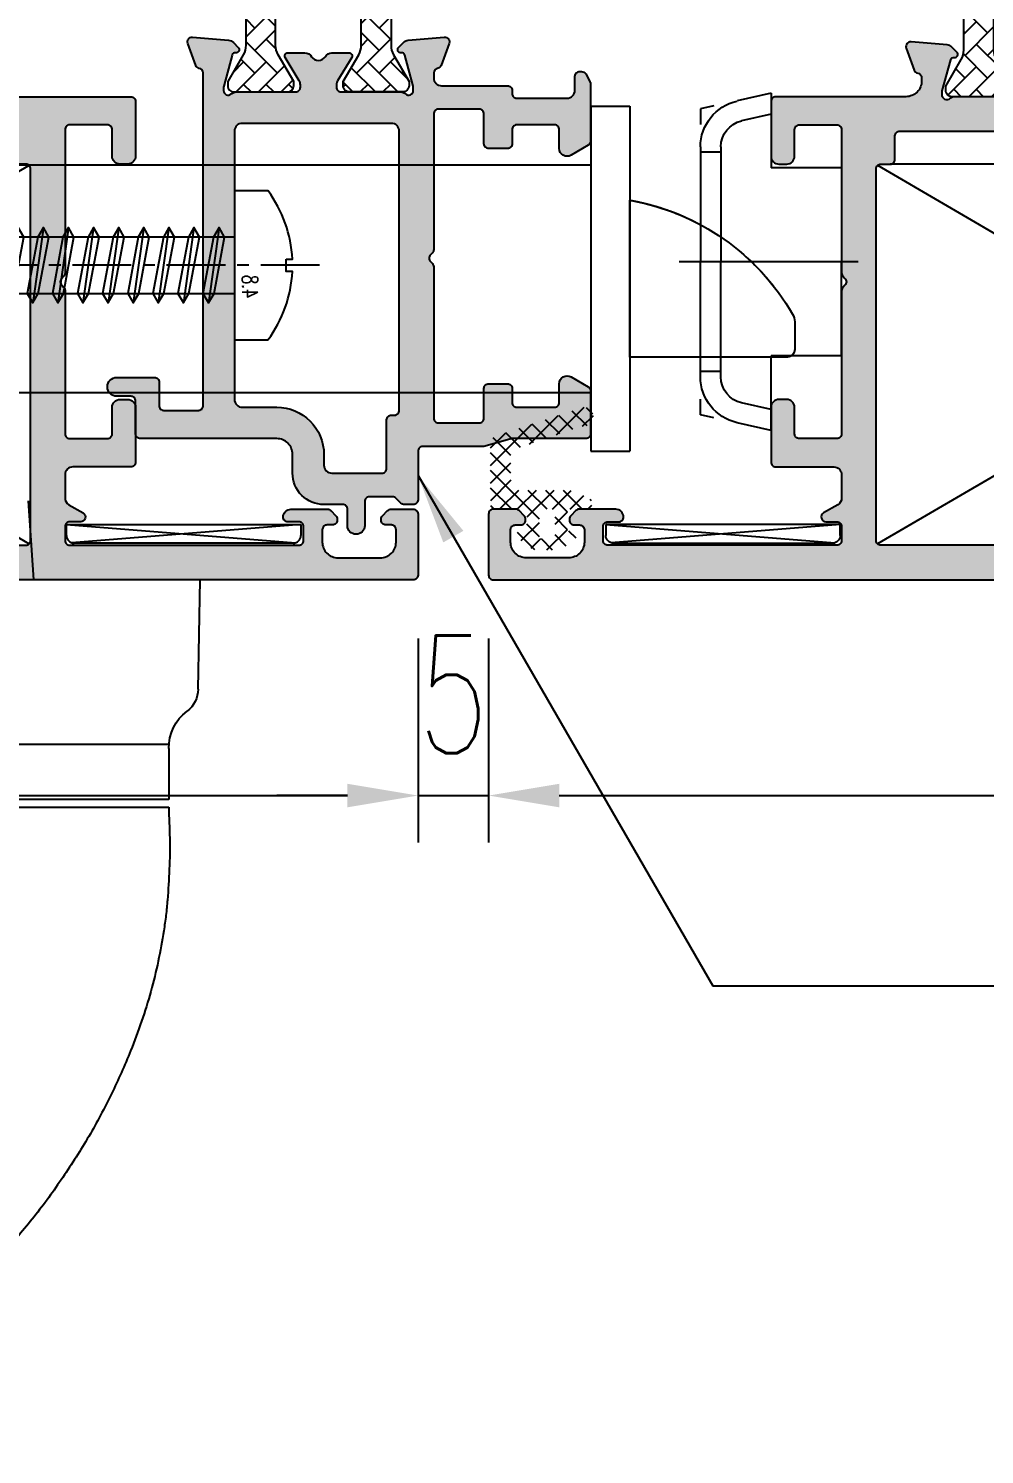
# Model space of a CAD drawing. Extents: x -160106 to 966792, y -663931 to 1550022.
# Drawn here: x -30589.3 to -30528.4, y -86652.2 to -86561.3 of the extents above; entities that cross this region are included whole.
import ezdxf
from ezdxf.enums import TextEntityAlignment as Align

# ---------------------------------------------------------------- set-up
doc = ezdxf.new("R2010")
doc.units = 0
doc.linetypes.add('CENTER', pattern=[2, 1.25, -0.25, 0.25, -0.25])
for name, color, linetype in [('!ZN1-填充-8', 8, 'Continuous'), ('!ZN1-文字-7', 7, 'Continuous'), ('!ZN1-标注-173', 173, 'Continuous'), ('!ZN4-辅助材料-1', 1, 'Continuous'), ('!ZN4-配件-11', 11, 'Continuous'), ('!ZN5-铝材断面-6', 6, 'Continuous'), ('00-识别图层', 40, 'Continuous'), ('11紧固件', 11, 'Continuous'), ('2', 7, 'Continuous'), ('型材截面颜色', 253, 'Continuous')]:
    doc.layers.add(name, color=color, linetype=linetype)
doc.styles.add('DHTEXT-1', font='ROMANS.shx', dxfattribs={"width": 0.7, "bigfont": 'CHINESE.shx'})
doc.styles.add('ZNDimTStyle', font='ROMANS.shx', dxfattribs={"width": 0.7, "bigfont": 'CHINESE.shx'})
doc.dimstyles.new('ZN机械-3', dxfattribs={"dimscale": 3, "dimtxt": 2.5, "dimasz": 1.5, "dimexe": 1, "dimexo": 2, "dimgap": 0.9, "dimtad": 1, "dimdec": 0, "dimzin": 0, "dimdsep": 46, "dimtxsty": 'ZNDimTStyle', "dimcen": 2.5, "dimdle": 1, "dimclrd": 173, "dimclre": 173, "dimclrt": 7, "dimazin": 2, "dimtfac": 1, "dimtdec": 4, "dimtix": 1, "dimtmove": 2, "dimatfit": 3, "dimfxl": 0, "dimfrac": 2, "dimtolj": 1, "dimtzin": 0, "dimarcsym": 0})

# ---------------------------------------------------------------- blocks, each defined once
blk = doc.blocks.new('XFGRJ009')
at = {"layer": '!ZN1-填充-8'}
h = blk.add_hatch(dxfattribs=at)
h.set_pattern_fill('AR-HBONE', color=256, scale=0.01, angle=360, style=0)
h.set_pattern_definition([(315, (2699.3083, -1021.9452), (2e-15, -1.43684098), [3.048, -1.016]), (225, (2700.0267, -1022.6636), (2e-15, -1.43684098), [3.048, -1.016])])
h.paths.add_polyline_path([(2.973, 0.95, -0.131652), (2.373, 1.111), (0.66, 2.1), (0.4, 2.1, 0.414214), (0, 1.7), (0, -1.7, 0.414214), (0.4, -2.1), (0.66, -2.1), (2.373, -1.111, -0.131652), (2.973, -0.95), (21.027, -0.95, -0.131652), (21.627, -1.111), (23.34, -2.1), (23.6, -2.1, 0.414214), (24, -1.7), (24, 1.7, 0.414214), (23.6, 2.1), (23.34, 2.1), (21.627, 1.111, -0.131652), (21.027, 0.95)])
at = {"layer": '!ZN4-辅助材料-1'}
blk.add_lwpolyline([(2.373, 1.111, 0.131652), (2.973, 0.95), (21.027, 0.95, 0.131652), (21.627, 1.111), (23.34, 2.1), (23.6, 2.1, -0.414214), (24, 1.7), (24, -1.7, -0.414214), (23.6, -2.1), (23.34, -2.1), (21.627, -1.111, 0.131652), (21.027, -0.95), (2.973, -0.95, 0.131652), (2.373, -1.111), (0.66, -2.1), (0.4, -2.1, -0.414214), (0, -1.7), (0, 1.7, -0.414214), (0.4, 2.1), (0.66, 2.1)], format="xyb", close=True, dxfattribs=at)
blk = doc.blocks.new('CX14736X')
at = {"layer": '型材截面颜色', "ltscale": 15}
h = blk.add_hatch(color=256, dxfattribs=at)
h.dxf.hatch_style = 1
edge = h.paths.add_edge_path(flags=16)
edge.add_line((24.6, -19.55), (26.1, -19.55))
edge.add_arc((26.1, -19.25), 0.3, -90, 0)
edge.add_line((26.4, -19.25), (26.4, 14.45))
edge.add_arc((26.1, 14.45), 0.3, 0, 90)
edge.add_line((26.1, 14.75), (25.3, 14.75))
edge.add_arc((25.3, 15.75), 1, -180, -90, ccw=False)
edge.add_line((24.3, 15.75), (24.3, 20.45))
edge.add_arc((24, 20.45), 0.3, 0, 90)
edge.add_line((24, 20.75), (0.3, 20.75))
edge.add_arc((0.3, 20.45), 0.3, 90, 180)
edge.add_line((0, 20.45), (0, -20.45))
edge.add_arc((0.3, -20.45), 0.3, 180, 270)
edge.add_line((0.3, -20.75), (24, -20.75))
edge.add_arc((24, -20.45), 0.3, -90, 0)
edge.add_line((24.3, -20.45), (24.3, -19.85))
edge.add_arc((24.6, -19.85), 0.3, -270, -180, ccw=False)
edge = h.paths.add_edge_path()
edge.add_arc((1.8, 40.95), 0.3, 180, 270)
edge.add_arc((1.8, 41.15), 0.5, -90, 0)
edge.add_line((2.3, 41.15), (2.3, 43.676))
edge.add_arc((2, 43.676), 0.3, 0, 45)
edge.add_line((2.212, 43.888), (1.888, 44.212))
edge.add_arc((1.676, 44), 0.3, 45, 90)
edge.add_line((1.676, 44.3), (1.6, 44.3))
edge.add_arc((1.6, 44), 0.3, 90, 180)
edge.add_line((1.3, 44), (1.3, 43.65))
edge.add_arc((1, 43.65), 0.3, -90, 0, ccw=False)
edge.add_line((1, 43.35), (0.2, 43.35))
edge.add_arc((0.2, 44.35), 1, -180, -90, ccw=False)
edge.add_line((-0.8, 44.35), (-0.8, 47.05))
edge.add_arc((0.2, 47.05), 1, 90, 180, ccw=False)
edge.add_line((0.2, 48.05), (1, 48.05))
edge.add_arc((1, 47.75), 0.3, 0, 90, ccw=False)
edge.add_line((1.3, 47.75), (1.3, 47.4))
edge.add_arc((1.6, 47.4), 0.3, -180, -90)
edge.add_line((1.6, 47.1), (1.676, 47.1))
edge.add_arc((1.676, 47.4), 0.3, -90, -45)
edge.add_line((1.888, 47.188), (2.212, 47.512))
edge.add_arc((2, 47.724), 0.3, -45, 0)
edge.add_line((2.3, 47.724), (2.3, 49.15))
edge.add_arc((2, 49.15), 0.3, 0, 90)
edge.add_line((2, 49.45), (-1.9, 49.45))
edge.add_arc((-1.9, 49.15), 0.3, 90, 180)
edge.add_line((-2.2, 49.15), (-2.2, -45.15))
edge.add_arc((-1.9, -45.15), 0.3, -180, -90)
edge.add_line((-1.9, -45.45), (2, -45.45))
edge.add_arc((2, -45.15), 0.3, -90, 0)
edge.add_line((2.3, -45.15), (2.3, -43.724))
edge.add_arc((2, -43.724), 0.3, 0, 45)
edge.add_line((2.212, -43.512), (1.888, -43.188))
edge.add_arc((1.676, -43.4), 0.3, 45, 90)
edge.add_line((1.676, -43.1), (1.6, -43.1))
edge.add_arc((1.6, -43.4), 0.3, 90, 180)
edge.add_line((1.3, -43.4), (1.3, -43.75))
edge.add_arc((1, -43.75), 0.3, -90, 0, ccw=False)
edge.add_line((1, -44.05), (0.2, -44.05))
edge.add_arc((0.2, -43.05), 1, -180, -90, ccw=False)
edge.add_line((-0.8, -43.05), (-0.8, -40.35))
edge.add_arc((0.2, -40.35), 1, 90, 180, ccw=False)
edge.add_line((0.2, -39.35), (1, -39.35))
edge.add_arc((1, -39.65), 0.3, 0, 90, ccw=False)
edge.add_line((1.3, -39.65), (1.3, -40))
edge.add_arc((1.6, -40), 0.3, -180, -90)
edge.add_line((1.6, -40.3), (1.676, -40.3))
edge.add_arc((1.676, -40), 0.3, -90, -45)
edge.add_line((1.888, -40.212), (2.212, -39.888))
edge.add_arc((2, -39.676), 0.3, -45, 0)
edge.add_line((2.3, -39.676), (2.3, -37.35))
edge.add_arc((1.8, -37.35), 0.5, 0, 90)
edge.add_arc((1.8, -37.15), 0.3, 90, 180)
edge.add_line((1.5, -37.15), (1.5, -37.85))
edge.add_arc((1.2, -37.85), 0.3, -90, 0, ccw=False)
edge.add_line((1.2, -38.15), (0.3, -38.15))
edge.add_arc((0.3, -37.85), 0.3, -180, -90, ccw=False)
edge.add_line((0, -37.85), (0, -23.25))
edge.add_arc((0.3, -23.25), 0.3, 90, 180, ccw=False)
edge.add_line((0.3, -22.95), (1.2, -22.95))
edge.add_arc((1.2, -23.25), 0.3, 0, 90, ccw=False)
edge.add_line((1.5, -23.25), (1.5, -23.95))
edge.add_arc((1.8, -23.95), 0.3, 180, 330)
edge.add_line((2.06, -24.1), (2.579, -23.2))
edge.add_arc((3.012, -23.45), 0.5, 90, 150, ccw=False)
edge.add_line((3.012, -22.95), (4.5, -22.95))
edge.add_arc((4.5, -23.45), 0.5, 0, 90, ccw=False)
edge.add_line((5, -23.45), (5, -27.15))
edge.add_arc((5.3, -27.15), 0.3, -180, -90)
edge.add_line((5.3, -27.45), (8.8, -27.45))
edge.add_arc((8.8, -26.95), 0.5, -90, 0)
edge.add_line((9.3, -26.95), (9.3, -26.45))
edge.add_arc((8.8, -26.45), 0.5, 0, 90)
edge.add_line((8.8, -25.95), (7.1, -25.95))
edge.add_arc((7.1, -25.65), 0.3, -180, -90, ccw=False)
edge.add_line((6.8, -25.65), (6.8, -23.25))
edge.add_arc((7.1, -23.25), 0.3, 90, 180, ccw=False)
edge.add_line((7.1, -22.95), (16.251, -22.95))
edge.add_arc((16.251, -22.65), 0.3, -90, -45)
edge.add_line((16.464, -22.862), (16.588, -22.738))
edge.add_arc((16.8, -22.95), 0.3, 45, 135, ccw=False)
edge.add_line((17.012, -22.738), (17.136, -22.862))
edge.add_arc((17.349, -22.65), 0.3, -135, -90)
edge.add_line((17.349, -22.95), (26.5, -22.95))
edge.add_arc((26.5, -23.25), 0.3, 0, 90, ccw=False)
edge.add_line((26.8, -23.25), (26.8, -25.65))
edge.add_arc((26.5, -25.65), 0.3, -90, 0, ccw=False)
edge.add_line((26.5, -25.95), (24.8, -25.95))
edge.add_arc((24.8, -26.45), 0.5, 90, 180)
edge.add_line((24.3, -26.45), (24.3, -26.95))
edge.add_arc((24.8, -26.95), 0.5, -180, -90)
edge.add_line((24.8, -27.45), (28.3, -27.45))
edge.add_arc((28.3, -27.15), 0.3, -90, 0)
edge.add_line((28.6, -27.15), (28.6, -18.85))
edge.add_arc((29.6, -18.85), 1, 90, 180, ccw=False)
edge.add_line((29.6, -17.85), (29.81, -17.85))
edge.add_arc((29.81, -18.15), 0.3, 10.52108, 90, ccw=False)
edge.add_arc((30.4, -18.04), 0.3, -169.47892, -110)
edge.add_line((30.297, -18.322), (31.697, -18.832))
edge.add_arc((31.8, -18.55), 0.3, -110, 5)
edge.add_line((32.099, -18.524), (31.898, -16.231))
edge.add_arc((31.4, -16.274), 0.5, 5, 45)
edge.add_line((31.754, -15.921), (31.441, -15.609))
edge.add_arc((31.3, -15.75), 0.2, 45, 188.04657)
edge.add_arc((30.904, -15.806), 0.2, -75, 8.04657, ccw=False)
edge.add_line((30.956, -15.999), (28.964, -16.533))
edge.add_arc((28.834, -16.05), 0.5, -90, -75, ccw=False)
edge.add_line((28.834, -16.55), (28.7, -16.55))
edge.add_arc((28.7, -16.25), 0.3, -221.40962, -90, ccw=False)
edge.add_arc((28.1, -15.721), 0.5, -41.40962, 0)
edge.add_line((28.6, -15.721), (28.6, -11.95))
edge.add_arc((28.9, -11.95), 0.3, 90, 180, ccw=False)
edge.add_line((28.9, -11.65), (29.06, -11.65))
edge.add_arc((29.06, -12.15), 0.5, 58.68821, 90, ccw=False)
edge.add_line((29.32, -11.723), (30.796, -12.621))
edge.add_arc((30.9, -12.45), 0.2, -121.31179, 0)
edge.add_line((31.1, -12.45), (31.1, -11.823))
edge.add_arc((29.1, -11.823), 2, 0, 58.68821)
edge.add_line((30.139, -10.115), (29.08, -9.47))
edge.add_arc((29.6, -8.616), 1, -180, -121.31179, ccw=False)
edge.add_line((28.6, -8.616), (28.6, 15.247))
edge.add_arc((30.6, 15.247), 2, -205.20877, -180, ccw=False)
edge.add_arc((26.8, 17.036), 2.2, -25.20877, 0)
edge.add_line((29, 17.036), (29, 17.55))
edge.add_arc((28.8, 17.55), 0.2, 0, 121.31179)
edge.add_line((28.696, 17.721), (27.22, 16.823))
edge.add_arc((26.96, 17.25), 0.5, -90, -58.68821, ccw=False)
edge.add_line((26.96, 16.75), (26.8, 16.75))
edge.add_arc((26.8, 17.05), 0.3, -180, -90, ccw=False)
edge.add_line((26.5, 17.05), (26.5, 20.821))
edge.add_arc((26, 20.821), 0.5, 0, 41.40962)
edge.add_arc((26.6, 21.35), 0.3, -270, -138.59038, ccw=False)
edge.add_line((26.6, 21.65), (26.734, 21.65))
edge.add_arc((26.734, 21.15), 0.5, 75, 90, ccw=False)
edge.add_line((26.864, 21.633), (28.856, 21.099))
edge.add_arc((28.804, 20.906), 0.2, -8.04657, 75, ccw=False)
edge.add_arc((29.2, 20.85), 0.2, 171.95343, 315)
edge.add_line((29.341, 20.709), (29.654, 21.021))
edge.add_arc((29.3, 21.374), 0.5, -45, -5)
edge.add_line((29.798, 21.331), (29.999, 23.624))
edge.add_arc((29.7, 23.65), 0.3, -5, 110)
edge.add_line((29.597, 23.932), (28.197, 23.422))
edge.add_arc((28.3, 23.14), 0.3, 110, 169.47892)
edge.add_arc((27.71, 23.25), 0.3, -90, -10.52108, ccw=False)
edge.add_line((27.71, 22.95), (0.3, 22.95))
edge.add_arc((0.3, 23.25), 0.3, -180, -90, ccw=False)
edge.add_line((0, 23.25), (0, 25.25))
edge.add_arc((0.3, 25.25), 0.3, -270, -180, ccw=False)
edge.add_line((0.3, 25.55), (2, 25.55))
edge.add_arc((2, 26.05), 0.5, -90, 0)
edge.add_line((2.5, 26.05), (2.5, 27.004))
edge.add_arc((2, 27.004), 0.5, 0, 30)
edge.add_line((2.433, 27.254), (2.06, 27.9))
edge.add_arc((1.8, 27.75), 0.3, 30, 180)
edge.add_line((1.5, 27.75), (1.5, 27.05))
edge.add_arc((1.2, 27.05), 0.3, -90, 0, ccw=False)
edge.add_line((1.2, 26.75), (0.3, 26.75))
edge.add_arc((0.3, 27.05), 0.3, -180, -90, ccw=False)
edge.add_line((0, 27.05), (0, 41.65))
edge.add_arc((0.3, 41.65), 0.3, 90, 180, ccw=False)
edge.add_line((0.3, 41.95), (1.2, 41.95))
edge.add_arc((1.2, 41.65), 0.3, 0, 90, ccw=False)
edge.add_line((1.5, 41.65), (1.5, 40.95))
at = {"layer": '!ZN4-辅助材料-1'}
for p, q in [((0.088, 20.662), (24.221, -20.653)), ((24.23, 20.662), (0.088, -20.662)), ((24.3, 18.1), (24.3, -19.85))]:
    blk.add_line(p, q, dxfattribs=at)
at = {"layer": '!ZN5-铝材断面-6'}
blk.add_lwpolyline([(28.6, -11.95), (28.6, -15.721, -0.182676), (28.475, -16.052, 0.645751), (28.7, -16.55), (28.834, -16.55, 0.065543), (28.964, -16.533), (30.956, -15.999, 0.379098), (31.102, -15.778, -0.720206), (31.441, -15.609), (31.754, -15.921, -0.176327), (31.898, -16.231), (32.099, -18.524, -0.548619), (31.697, -18.832), (30.297, -18.322, -0.265514), (30.105, -18.095, 0.361398), (29.81, -17.85), (29.6, -17.85, 0.414214), (28.6, -18.85), (28.6, -27.15, -0.414214), (28.3, -27.45), (24.8, -27.45, -0.414214), (24.3, -26.95), (24.3, -26.45, -0.414214), (24.8, -25.95), (26.5, -25.95, 0.414214), (26.8, -25.65), (26.8, -23.25, 0.414214), (26.5, -22.95), (17.349, -22.95, -0.198912), (17.136, -22.862), (17.012, -22.738, 0.414214), (16.588, -22.738), (16.464, -22.862, -0.198912), (16.251, -22.95), (7.1, -22.95, 0.414214), (6.8, -23.25), (6.8, -25.65, 0.414214), (7.1, -25.95), (8.8, -25.95, -0.414214), (9.3, -26.45), (9.3, -26.95, -0.414214), (8.8, -27.45), (5.3, -27.45, -0.414214), (5, -27.15), (5, -23.45, 0.414214), (4.5, -22.95), (3.012, -22.95, 0.267949), (2.579, -23.2), (2.06, -24.1, -0.767327), (1.5, -23.95), (1.5, -23.25, 0.414214), (1.2, -22.95), (0.3, -22.95, 0.414214), (0, -23.25), (0, -37.85, 0.414214), (0.3, -38.15), (1.2, -38.15, 0.414214), (1.5, -37.85), (1.5, -37.15, -0.414214), (1.8, -36.85, -0.414214), (2.3, -37.35), (2.3, -39.676, -0.198912), (2.212, -39.888), (1.888, -40.212, -0.198912), (1.676, -40.3), (1.6, -40.3, -0.414214), (1.3, -40), (1.3, -39.65, 0.414214), (1, -39.35), (0.2, -39.35, 0.414214), (-0.8, -40.35), (-0.8, -43.05, 0.414214), (0.2, -44.05), (1, -44.05, 0.414214), (1.3, -43.75), (1.3, -43.4, -0.414214), (1.6, -43.1), (1.676, -43.1, -0.198912), (1.888, -43.188), (2.212, -43.512, -0.198912), (2.3, -43.724), (2.3, -45.15, -0.414214), (2, -45.45), (-1.9, -45.45, -0.414214), (-2.2, -45.15), (-2.2, 49.15, -0.414214)], format="xyb", dxfattribs=at)
blk.add_lwpolyline([(24.6, -19.55), (26.1, -19.55, 0.414214), (26.4, -19.25), (26.4, 14.45, 0.414214), (26.1, 14.75), (25.3, 14.75, -0.414214), (24.3, 15.75), (24.3, 20.45, 0.414214), (24, 20.75), (0.3, 20.75, 0.414214), (0, 20.45), (0, -20.45, 0.414214), (0.3, -20.75), (24, -20.75, 0.414214), (24.3, -20.45), (24.3, -19.85, -0.414214)], format="xyb", close=True, dxfattribs=at)
at = {"layer": '2', "xscale": -1, "rotation": 180}
blk.add_blockref('XFGRJ009', (28.6, -14.216), dxfattribs=at)
blk = doc.blocks.new('20210707161602')
at = {"layer": '!ZN1-填充-8'}
h = blk.add_hatch(dxfattribs=at)
h.set_pattern_fill('ANSI37', color=256, scale=0.5)
h.set_pattern_definition([(45, (-2352.4961, -2512.2459), (-0.561266, 0.561266), []), (135, (-2352.4961, -2512.2459), (-0.561266, -0.561266), [])])
edge = h.paths.add_edge_path(flags=16)
edge.add_arc((-0.263, -3), 0.2, 180, 270, ccw=False)
edge.add_line((-0.463, -3), (-0.463, -1.5))
edge.add_arc((-0.263, -1.5), 0.2, 90, 180, ccw=False)
edge.add_line((-0.263, -1.3), (0.337, -1.3))
edge.add_arc((0.337, -1.5), 0.2, 0, 90, ccw=False)
edge.add_line((0.537, -1.5), (0.537, -3))
edge.add_arc((0.337, -3), 0.2, -90, 0, ccw=False)
edge.add_line((0.337, -3.2), (-0.263, -3.2))
edge = h.paths.add_edge_path()
edge.add_line((0.931, -0.6), (-0.861, -0.603))
edge.add_line((-0.861, -0.603), (-1.804, -1.343))
edge.add_arc((-1.663, -1.55), 0.25, 124.26935, 270)
edge.add_line((-1.663, -1.8), (-1.263, -1.8))
edge.add_line((-1.263, -1.8), (-1.263, -3.2))
edge.add_line((-1.263, -3.2), (-3.271, -3.2))
edge.add_arc((-3.271, -3.5), 0.3, 90, 180)
edge.add_line((-3.571, -3.5), (-3.571, -7.396))
edge.add_arc((-3.071, -7.396), 0.5, 180, 251.85727)
edge.add_line((-3.226, -7.871), (2.293, -9.68))
edge.add_arc((2.366, -9.076), 0.608, 263.10515, 450.51454)
edge.add_arc((2.352, -7.468), 1, 251.01258, 270.51454, ccw=False)
edge.add_line((2.026, -8.414), (-2.071, -7.004))
edge.add_arc((-1.971, -6.721), 0.3, 180, 250.47574, ccw=False)
edge.add_line((-2.271, -6.721), (-2.271, -4.6))
edge.add_arc((-2.071, -4.6), 0.2, 90, 180, ccw=False)
edge.add_line((-2.071, -4.4), (1.795, -4.4))
edge.add_arc((1.795, -4.2), 0.2, 270, 301.09227)
edge.add_line((1.899, -4.371), (2.813, -3.794))
edge.add_arc((2.672, -3.652), 0.2, 314.82051, 360)
edge.add_line((2.872, -3.652), (2.872, -3.2))
edge.add_line((2.872, -3.2), (1.337, -3.2))
edge.add_line((1.337, -3.2), (1.337, -1.8))
edge.add_line((1.337, -1.8), (1.737, -1.8))
edge.add_arc((1.737, -1.55), 0.25, 270, 415.73065)
edge.add_line((1.878, -1.343), (0.931, -0.6))
blk = doc.blocks.new('*U3607')
at = {"layer": '!ZN4-辅助材料-1'}
for p, q in [((-6.048, 1.2), (8.551, 0.023)), ((-6.048, 0.5), (-6.048, 1.2)), ((-6.048, 1.2), (8.9, 1.2)), ((8.9, 1.2), (-5.699, 0.023)), ((8.9, 1.2), (8.9, 0.5)), ((8.4, 0), (-5.548, 0))]:
    blk.add_line(p, q, dxfattribs=at)
for centre, start, end in [((-5.548, 0.5), 180, 270), ((8.4, 0.5), 270, 0)]:
    blk.add_arc(centre, 0.5, start, end, dxfattribs=at)
blk = doc.blocks.new('*U3640')
at = {"ltscale": 20, "xscale": -1}
blk.add_blockref('CX14736X', (0, 0), dxfattribs=at)
at = {"ltscale": 20, "xscale": -1, "rotation": 269.9999999995126}
blk.add_blockref('20210707161602', (0.9, -41.754), dxfattribs=at)
at = {"layer": '00-识别图层', "xscale": -1, "rotation": 90}
blk.add_blockref('*U3607', (-0.13, -29.085), dxfattribs=at)
blk = doc.blocks.new('CX14737X')
at = {"layer": '型材截面颜色', "ltscale": 15}
h = blk.add_hatch(color=256, dxfattribs=at)
h.dxf.hatch_style = 1
edge = h.paths.add_edge_path(flags=16)
edge.add_line((65.2, -1.65), (65.2, 1.55))
edge.add_arc((64.9, 1.55), 0.3, 360, 450)
edge.add_line((64.9, 1.85), (61.8, 1.85))
edge.add_arc((61.8, 2.15), 0.3, 180, 270, ccw=False)
edge.add_line((61.5, 2.15), (61.5, 2.35))
edge.add_arc((61.2, 2.35), 0.3, 360, 450)
edge.add_line((61.2, 2.65), (43.4, 2.65))
edge.add_arc((43.4, 2.15), 0.5, 90, 180)
edge.add_line((42.9, 2.15), (42.9, -7.35))
edge.add_arc((43.4, -7.35), 0.5, 180, 270)
edge.add_line((43.4, -7.85), (60.5, -7.85))
edge.add_arc((60.5, -7.35), 0.5, 270, 360)
edge.add_line((61, -7.35), (61, -5.15))
edge.add_arc((64, -5.15), 3, 90, 180, ccw=False)
edge.add_line((64, -2.15), (64.7, -2.15))
edge.add_arc((64.7, -1.65), 0.5, 270, 360)
edge = h.paths.add_edge_path()
edge.add_line((66.7, 2.226), (66.7, 0.75))
edge.add_arc((67, 0.75), 0.3, 180, 270)
edge.add_line((67, 0.45), (68.55, 0.45))
edge.add_arc((68.55, -0.1), 0.55, -90, 90, ccw=False)
edge.add_line((68.55, -0.65), (67.5, -0.65))
edge.add_arc((67.5, -0.95), 0.3, 450, 540)
edge.add_line((67.2, -0.95), (67.2, -2.15))
edge.add_arc((65.2, -2.15), 2, 270, 360, ccw=False)
edge.add_line((65.2, -4.15), (64, -4.15))
edge.add_arc((64, -5.15), 1, 90, 180)
edge.add_line((63, -5.15), (63, -13.85))
edge.add_arc((62.7, -13.85), 0.3, 270, 360, ccw=False)
edge.add_line((62.7, -14.15), (60.6, -14.15))
edge.add_arc((60.6, -14.45), 0.3, 90, 180)
edge.add_line((60.3, -14.45), (60.3, -15.35))
edge.add_arc((59.7, -15.35), 0.6, 180, 360, ccw=False)
edge.add_line((59.1, -15.35), (59.1, -12.95))
edge.add_arc((59.4, -12.95), 0.3, 90, 180, ccw=False)
edge.add_line((59.4, -12.65), (60.9, -12.65))
edge.add_arc((60.9, -12.35), 0.3, 270, 360)
edge.add_line((61.2, -12.35), (61.2, -10.15))
edge.add_arc((60.9, -10.15), 0.3, 360, 450)
edge.add_line((60.9, -9.85), (39.69, -9.85))
edge.add_arc((39.69, -10.15), 0.3, 90, 169.47892)
edge.add_arc((39.1, -10.04), 0.3, 290, 349.47892, ccw=False)
edge.add_line((39.203, -10.322), (37.803, -10.832))
edge.add_arc((37.7, -10.55), 0.3, 175, 290, ccw=False)
edge.add_line((37.401, -10.524), (37.602, -8.231))
edge.add_arc((38.1, -8.274), 0.5, 135, 175, ccw=False)
edge.add_line((37.746, -7.921), (38.059, -7.609))
edge.add_arc((38.2, -7.75), 0.2, -8.04657, 135, ccw=False)
edge.add_arc((38.596, -7.806), 0.2, 171.95343, 255)
edge.add_line((38.544, -7.999), (40.536, -8.533))
edge.add_arc((40.666, -8.05), 0.5, 255, 270)
edge.add_line((40.666, -8.55), (40.8, -8.55))
edge.add_arc((40.8, -8.25), 0.3, 270, 401.40962)
edge.add_arc((41.4, -7.721), 0.5, 180, 221.40962, ccw=False)
edge.add_line((40.9, -7.721), (40.9, -3.95))
edge.add_arc((40.6, -3.95), 0.3, 360, 450)
edge.add_line((40.6, -3.65), (40.44, -3.65))
edge.add_arc((40.44, -4.15), 0.5, 450, 481.31179)
edge.add_line((40.18, -3.723), (38.704, -4.621))
edge.add_arc((38.6, -4.45), 0.2, 180, 301.31179, ccw=False)
edge.add_line((38.4, -4.45), (38.4, -3.366))
edge.add_arc((38.9, -3.366), 0.5, 120, 180, ccw=False)
edge.add_arc((38.4, -2.5), 0.5, 300, 420)
edge.add_arc((38.9, -1.634), 0.5, 180, 240, ccw=False)
edge.add_line((38.4, -1.634), (38.4, -0.55))
edge.add_arc((38.6, -0.55), 0.2, 58.68821, 180, ccw=False)
edge.add_line((38.704, -0.379), (40.18, -1.277))
edge.add_arc((40.44, -0.85), 0.5, 238.68821, 270)
edge.add_line((40.44, -1.35), (40.6, -1.35))
edge.add_arc((40.6, -1.05), 0.3, 270, 360)
edge.add_line((40.9, -1.05), (40.9, 2.721))
edge.add_arc((41.4, 2.721), 0.5, 138.59038, 180, ccw=False)
edge.add_arc((40.8, 3.25), 0.3, 318.59038, 450)
edge.add_line((40.8, 3.55), (40.666, 3.55))
edge.add_arc((40.666, 3.05), 0.5, 90, 105)
edge.add_line((40.536, 3.533), (38.544, 2.999))
edge.add_arc((38.596, 2.806), 0.2, 105, 188.04657)
edge.add_arc((38.2, 2.75), 0.2, 225, 368.04657, ccw=False)
edge.add_line((38.059, 2.609), (37.746, 2.921))
edge.add_arc((38.1, 3.274), 0.5, 185, 225, ccw=False)
edge.add_line((37.602, 3.231), (37.401, 5.524))
edge.add_arc((37.7, 5.55), 0.3, 70, 185, ccw=False)
edge.add_line((37.803, 5.832), (39.203, 5.322))
edge.add_arc((39.1, 5.04), 0.3, 370.52108, 430, ccw=False)
edge.add_arc((39.69, 5.15), 0.3, 190.52108, 270)
edge.add_line((39.69, 4.85), (40, 4.85))
edge.add_arc((40, 5.35), 0.5, 270, 360)
edge.add_line((40.5, 5.35), (40.5, 9.55))
edge.add_arc((40.8, 9.55), 0.3, 90, 180, ccw=False)
edge.add_line((40.8, 9.85), (41, 9.85))
edge.add_arc((41, 10.15), 0.3, 270, 360)
edge.add_line((41.3, 10.15), (41.3, 13.35))
edge.add_arc((40.8, 13.35), 0.5, 360, 450)
edge.add_line((40.8, 13.85), (39.9, 13.85))
edge.add_arc((39.9, 14.15), 0.3, 180, 270, ccw=False)
edge.add_line((39.6, 14.15), (39.6, 14.277))
edge.add_arc((39.9, 14.277), 0.3, 120, 180, ccw=False)
edge.add_line((39.75, 14.537), (40.223, 14.81))
edge.add_arc((40.373, 14.55), 0.3, 90, 120, ccw=False)
edge.add_line((40.373, 14.85), (41.932, 14.85))
edge.add_line((41.932, 14.85), (44.038, 14.85))
edge.add_arc((44.038, 14.55), 0.3, 30, 90, ccw=False)
edge.add_line((44.298, 14.7), (44.933, 13.6))
edge.add_arc((44.5, 13.35), 0.5, 270, 390, ccw=False)
edge.add_line((44.5, 12.85), (43.3, 12.85))
edge.add_arc((43.3, 12.55), 0.3, 90, 180)
edge.add_line((43, 12.55), (43, 10.15))
edge.add_arc((43.3, 10.15), 0.3, 180, 270)
edge.add_line((43.3, 9.85), (44.2, 9.85))
edge.add_arc((44.2, 9.55), 0.3, 0, 90, ccw=False)
edge.add_line((44.5, 9.55), (44.5, 8.35))
edge.add_arc((44.2, 8.35), 0.3, 270, 360, ccw=False)
edge.add_line((44.2, 8.05), (42.3, 8.05))
edge.add_arc((42.3, 7.75), 0.3, 90, 180)
edge.add_line((42, 7.75), (42, 5.15))
edge.add_arc((42.3, 5.15), 0.3, 180, 270)
edge.add_line((42.3, 4.85), (50.951, 4.85))
edge.add_arc((50.951, 4.55), 0.3, 45, 90, ccw=False)
edge.add_line((51.164, 4.762), (51.288, 4.638))
edge.add_arc((51.5, 4.85), 0.3, 225, 315)
edge.add_line((51.712, 4.638), (51.836, 4.762))
edge.add_arc((52.049, 4.55), 0.3, 90, 135, ccw=False)
edge.add_line((52.049, 4.85), (61.7, 4.85))
edge.add_arc((61.7, 5.15), 0.3, 270, 360)
edge.add_line((62, 5.15), (62, 7.75))
edge.add_arc((61.7, 7.75), 0.3, 360, 450)
edge.add_line((61.7, 8.05), (59.8, 8.05))
edge.add_arc((59.8, 8.35), 0.3, 180, 270, ccw=False)
edge.add_line((59.5, 8.35), (59.5, 9.55))
edge.add_arc((59.8, 9.55), 0.3, 90, 180, ccw=False)
edge.add_line((59.8, 9.85), (60.7, 9.85))
edge.add_arc((60.7, 10.15), 0.3, 270, 360)
edge.add_line((61, 10.15), (61, 12.55))
edge.add_arc((60.7, 12.55), 0.3, 360, 450)
edge.add_line((60.7, 12.85), (59.5, 12.85))
edge.add_arc((59.5, 13.35), 0.5, 150, 270, ccw=False)
edge.add_line((59.067, 13.6), (59.702, 14.7))
edge.add_arc((59.962, 14.55), 0.3, 90, 150, ccw=False)
edge.add_line((59.962, 14.85), (62.7, 14.85))
edge.add_arc((62.7, 14.55), 0.3, 360, 450, ccw=False)
edge.add_line((63, 14.55), (63, 9.85))
edge.add_line((63, 9.85), (63.5, 8.05))
edge.add_line((63.5, 8.05), (63.5, 4.15))
edge.add_arc((63.8, 4.15), 0.3, 180, 270)
edge.add_line((63.8, 3.85), (66.9, 3.85))
edge.add_arc((66.9, 3.55), 0.3, 360, 450, ccw=False)
edge.add_line((67.2, 3.55), (67.2, 2.974))
edge.add_arc((66.9, 2.974), 0.3, 315, 360, ccw=False)
edge.add_line((67.112, 2.762), (66.788, 2.438))
edge.add_arc((67, 2.226), 0.3, 135, 180)
at = {"layer": '!ZN5-铝材断面-6'}
for points in [[(66.7, 2.226), (66.7, 0.75, 0.414214), (67, 0.45), (68.55, 0.45, -1), (68.55, -0.65), (67.5, -0.65, 0.414214), (67.2, -0.95), (67.2, -2.15, -0.414214), (65.2, -4.15), (64, -4.15, 0.414214), (63, -5.15), (63, -13.85, -0.414214), (62.7, -14.15), (60.6, -14.15, 0.414214), (60.3, -14.45), (60.3, -15.35, -1), (59.1, -15.35), (59.1, -12.95, -0.414214), (59.4, -12.65), (60.9, -12.65, 0.414214), (61.2, -12.35), (61.2, -10.15, 0.414214), (60.9, -9.85), (39.69, -9.85, 0.361398), (39.395, -10.095, -0.265514), (39.203, -10.322), (37.803, -10.832, -0.548619), (37.401, -10.524), (37.602, -8.231, -0.176327), (37.746, -7.921), (38.059, -7.609, -0.720206), (38.398, -7.778, 0.379098), (38.544, -7.999), (40.536, -8.533, 0.065543), (40.666, -8.55), (40.8, -8.55, 0.645751), (41.025, -8.052, -0.182676), (40.9, -7.721), (40.9, -3.95, 0.414214), (40.6, -3.65), (40.44, -3.65, 0.13748), (40.18, -3.723), (38.704, -4.621, -0.585007), (38.4, -4.45), (38.4, -3.366, -0.267949), (38.65, -2.933, 0.57735), (38.65, -2.067, -0.267949), (38.4, -1.634), (38.4, -0.55, -0.585007), (38.704, -0.379), (40.18, -1.277, 0.13748), (40.44, -1.35), (40.6, -1.35, 0.414214), (40.9, -1.05), (40.9, 2.721, -0.182676), (41.025, 3.052, 0.645751), (40.8, 3.55), (40.666, 3.55, 0.065543), (40.536, 3.533), (38.544, 2.999, 0.379098), (38.398, 2.778, -0.720206), (38.059, 2.609), (37.746, 2.921, -0.176327), (37.602, 3.231), (37.401, 5.524, -0.548619), (37.803, 5.832), (39.203, 5.322, -0.265514), (39.395, 5.095, 0.361398), (39.69, 4.85), (40, 4.85, 0.414214), (40.5, 5.35), (40.5, 9.55, -0.414214), (40.8, 9.85), (41, 9.85, 0.414214), (41.3, 10.15), (41.3, 13.35, 0.414214), (40.8, 13.85), (39.9, 13.85, -0.414214), (39.6, 14.15), (39.6, 14.277, -0.267949), (39.75, 14.537), (40.223, 14.81, -0.131652), (40.373, 14.85), (41.932, 14.85), (44.038, 14.85, -0.267949), (44.298, 14.7), (44.933, 13.6, -0.57735), (44.5, 12.85), (43.3, 12.85, 0.414214), (43, 12.55), (43, 10.15, 0.414214), (43.3, 9.85), (44.2, 9.85, -0.414214), (44.5, 9.55), (44.5, 8.35, -0.414214), (44.2, 8.05), (42.3, 8.05, 0.414214), (42, 7.75), (42, 5.15, 0.414214), (42.3, 4.85), (50.951, 4.85, -0.198912), (51.164, 4.762), (51.288, 4.638, 0.414214), (51.712, 4.638), (51.836, 4.762, -0.198912), (52.049, 4.85), (61.7, 4.85, 0.414214), (62, 5.15), (62, 7.75, 0.414214), (61.7, 8.05), (59.8, 8.05, -0.414214), (59.5, 8.35), (59.5, 9.55, -0.414214), (59.8, 9.85), (60.7, 9.85, 0.414214), (61, 10.15), (61, 12.55, 0.414214), (60.7, 12.85), (59.5, 12.85, -0.57735), (59.067, 13.6), (59.702, 14.7, -0.267949), (59.962, 14.85), (62.7, 14.85, -0.414214), (63, 14.55), (63, 9.85), (63.5, 8.05), (63.5, 4.15, 0.414214), (63.8, 3.85), (66.9, 3.85, -0.414214), (67.2, 3.55), (67.2, 2.974, -0.198912), (67.112, 2.762), (66.788, 2.438, 0.198912)], [(65.2, -1.65), (65.2, 1.55, 0.414214), (64.9, 1.85), (61.8, 1.85, -0.414214), (61.5, 2.15), (61.5, 2.35, 0.414214), (61.2, 2.65), (43.4, 2.65, 0.414214), (42.9, 2.15), (42.9, -7.35, 0.414214), (43.4, -7.85), (60.5, -7.85, 0.414214), (61, -7.35), (61, -5.15, -0.414214), (64, -2.15), (64.7, -2.15, 0.414214)]]:
    blk.add_lwpolyline(points, format="xyb", close=True, dxfattribs=at)
at = {"layer": '2', "rotation": 1.363821847411556e-11}
blk.add_blockref('XFGRJ009', (16.9, 1.177), dxfattribs=at)
at = {"layer": '2', "xscale": -1, "rotation": 180.0000000000136}
blk.add_blockref('XFGRJ009', (16.9, -6.177), dxfattribs=at)
blk = doc.blocks.new('*U1761')
at = {"linetype": 'ByBlock', "ltscale": 10}
for p, q in [((0.981, 2.4), (1.655, -2.4)), ((2.581, 2.4), (3.255, -2.4)), ((4.181, 2.4), (4.855, -2.4)), ((5.781, 2.4), (6.455, -2.4)), ((7.381, 2.4), (8.055, -2.4)), ((8.981, 2.4), (9.655, -2.4)), ((10.581, 2.4), (11.255, -2.4)), ((12.181, 2.4), (12.855, -2.4)), ((13.781, 2.4), (14.455, -2.4)), ((15.381, 2.4), (16.055, -2.4)), ((16.981, 2.4), (17.655, -2.4)), ((0, 1.79), (18.38, 1.79)), ((18.38, 1.79), (22, 0)), ((22, 0), (18.38, -1.79)), ((18.38, -1.79), (0, -1.79))]:
    blk.add_line(p, q, dxfattribs=at)
at = {"color": 0, "linetype": 'CENTER', "ltscale": 3}
blk.add_line((-5.424, 0), (23.707, 0), dxfattribs=at)
at = {"linetype": 'ByBlock', "ltscale": 10}
blk.add_lwpolyline([(-3.3, 0.4), (-3.69, 0.4, -0.147478), (-2.137, 4.75), (0, 4.75), (0, -4.75), (-2.137, -4.75, -0.147478), (-3.69, -0.4), (-3.3, -0.4)], format="xyb", close=True, dxfattribs=at)
for points in [[(1.303, -1.79), (0.629, 1.79), (0.981, 2.4), (1.333, 1.79), (2.007, -1.79), (1.655, -2.4)], [(2.903, -1.79), (2.229, 1.79), (2.581, 2.4), (2.933, 1.79), (3.607, -1.79), (3.255, -2.4)], [(4.503, -1.79), (3.829, 1.79), (4.181, 2.4), (4.533, 1.79), (5.207, -1.79), (4.855, -2.4)], [(6.103, -1.79), (5.429, 1.79), (5.781, 2.4), (6.133, 1.79), (6.807, -1.79), (6.455, -2.4)], [(7.703, -1.79), (7.029, 1.79), (7.381, 2.4), (7.733, 1.79), (8.407, -1.79), (8.055, -2.4)], [(9.303, -1.79), (8.629, 1.79), (8.981, 2.4), (9.333, 1.79), (10.007, -1.79), (9.655, -2.4)], [(10.903, -1.79), (10.229, 1.79), (10.581, 2.4), (10.933, 1.79), (11.607, -1.79), (11.255, -2.4)], [(12.503, -1.79), (11.829, 1.79), (12.181, 2.4), (12.533, 1.79), (13.207, -1.79), (12.855, -2.4)], [(14.103, -1.79), (13.429, 1.79), (13.781, 2.4), (14.133, 1.79), (14.807, -1.79), (14.455, -2.4)], [(15.703, -1.79), (15.029, 1.79), (15.381, 2.4), (15.733, 1.79), (16.407, -1.79), (16.055, -2.4)], [(17.303, -1.79), (16.629, 1.79), (16.981, 2.4), (17.333, 1.79), (18.007, -1.79), (17.655, -2.4)]]:
    blk.add_lwpolyline(points, close=True, dxfattribs=at)
at = {"layer": 'Defpoints', "color": 0, "ltscale": 10, "style": 'DHTEXT-1', "width": 0.7}
blk.add_text('4.8', height=1, rotation=90, dxfattribs=at).set_placement((-0.494, -1.361), align=Align.CENTER)
blk = doc.blocks.new('*U3642')
at = {"ltscale": 20}
for name, p, rotation in [('CX14736X', (0, 0), 90.00000000000159), ('CX14737X', (41.6, 69.8), 269.9999999999864)]:
    blk.add_blockref(name, p, dxfattribs=dict(at, rotation=rotation))
at = {"layer": '00-识别图层'}
blk.add_blockref('*U3607', (29.085, 0.13), dxfattribs=at)
at = {"layer": '11紧固件', "color": 1, "xscale": -1, "rotation": 359.9994555398279}
blk.add_blockref('*U1761', (33.75, 17.85), dxfattribs=at)
blk = doc.blocks.new('*U3643')
at = {"layer": '!ZN4-配件-11', "linetype": 'Continuous'}
for p, q in [((-61.791, 15.97), (-61.791, 11.22)), ((-61.791, 15.97), (-59.622, 15.474)), ((-61.791, 15.72), (-61.791, 14.625)), ((-61.791, 14.636), (-59.912, 14.207)), ((-58.142, 15.164), (-57.291, 14.97)), ((-57.291, 14.97), (-57.291, 13.973)), ((-50.3, 15.15), (-52.8, 15.15)), ((-52.8, 15.15), (-52.8, -6.85)), ((-50.3, 15.15), (-50.3, -6.85)), ((-58.591, 12.549), (-58.591, 5.22)), ((-58.591, 12.22), (-57.291, 12.22)), ((-57.291, 12.549), (-57.291, 5.22)), ((-66.291, 11.22), (-66.291, 5.22)), ((-66.291, 11.22), (-61.791, 11.22)), ((0.208, 11.4), (-50.3, 11.4)), ((-52.8, -0.85), (-52.8, 9.15)), ((-67.335, 5.22), (-55.935, 5.22)), ((-66.291, -0.78), (-66.291, 5.22)), ((-58.591, -2.11), (-58.591, 5.22)), ((-57.291, -2.11), (-57.291, 5.22)), ((-63.3, 1.387), (-63.3, -0.35)), ((-63.3, 0.65), (-63.3, -0.35)), ((-66.291, -0.78), (-61.791, -0.78)), ((-62.8, -0.85), (-52.8, -0.85)), ((-61.8, -0.85), (-52.8, -0.85)), ((-61.8, -0.85), (-52.8, -0.85)), ((-61.791, -5.53), (-61.791, -0.78)), ((-58.591, -1.78), (-57.291, -1.78)), ((-57.291, -4.53), (-57.291, -3.544)), ((0.208, -3.1), (-50.3, -3.1)), ((-61.791, -4.197), (-59.912, -3.767)), ((-61.791, -5.28), (-61.791, -4.186)), ((-58.15, -4.727), (-57.291, -4.53)), ((-61.791, -5.53), (-59.622, -5.035)), ((-50.3, -6.85), (-52.8, -6.85)), ((-14.43, -10.014), (-14.79, -15.05)), ((-25.397, -15.05), (4.603, -15.05)), ((-25.275, -22.024), (-25.397, -15.05)), ((-23.407, -25.55), (2.614, -25.55)), ((-23.397, -25.801), (-23.397, -29.05)), ((-23.397, -29.05), (2.603, -29.05)), ((2.603, -29.55), (-23.397, -29.55))]:
    blk.add_line(p, q, dxfattribs=at)
for centre, radius, start, end in [((-60.291, 12.549), 3, 0, 77.1245), ((-60.291, 12.549), 1.7, 0, 77.1245), ((-50.179, -5.619), 15, 100.06274, 149.9717), ((-50.179, -5.619), 15, 129.62217, 141.6513), ((-62.3, 1.387), 1, 149.9717, 180), ((-62.8, -0.35), 0.5, 180, 270), ((-60.291, -2.11), 1.7, 282.8755, 0), ((-60.291, -2.11), 3, 282.8755, 0), ((-23.475, -21.992), 1.8, 181, 232.51084), ((-26.397, -25.801), 3, 0, 52.51084)]:
    blk.add_arc(centre, radius, start, end, dxfattribs=at)
for points, start_tangent, end_tangent in [([(-52.844, 9.142), (-52.915, 9.129), (-52.985, 9.116), (-53.056, 9.102), (-53.126, 9.088), (-53.196, 9.074), (-53.266, 9.06), (-53.336, 9.045), (-53.406, 9.029), (-53.476, 9.014), (-53.546, 8.998), (-53.616, 8.982), (-53.686, 8.965), (-53.756, 8.948), (-53.826, 8.931), (-53.895, 8.913), (-53.965, 8.895), (-54.034, 8.877), (-54.104, 8.858), (-54.173, 8.839), (-54.242, 8.82), (-54.312, 8.8), (-54.381, 8.78), (-54.45, 8.76), (-54.519, 8.739), (-54.587, 8.718), (-54.656, 8.697), (-54.725, 8.675), (-54.793, 8.653), (-54.862, 8.631), (-54.93, 8.608), (-54.998, 8.585), (-55.066, 8.562), (-55.134, 8.539), (-55.202, 8.515), (-55.27, 8.49), (-55.338, 8.466), (-55.405, 8.441), (-55.473, 8.416), (-55.54, 8.39), (-55.607, 8.364), (-55.674, 8.338), (-55.741, 8.312), (-55.808, 8.285), (-55.874, 8.258), (-55.941, 8.23), (-56.007, 8.202), (-56.073, 8.174), (-56.139, 8.146), (-56.205, 8.117), (-56.271, 8.088), (-56.336, 8.059), (-56.402, 8.029), (-56.467, 7.999), (-56.532, 7.969), (-56.597, 7.938), (-56.662, 7.908), (-56.726, 7.876), (-56.791, 7.845), (-56.855, 7.813), (-56.919, 7.781), (-56.983, 7.749), (-57.047, 7.716), (-57.11, 7.683), (-57.174, 7.65)], (-0.984087, -0.17769), (-0.884617, -0.466318)), ([(-63.3, -0.35), (-63.3, -0.356), (-63.3, -0.361), (-63.3, -0.367), (-63.3, -0.372), (-63.299, -0.378), (-63.299, -0.384), (-63.298, -0.389), (-63.298, -0.395), (-63.297, -0.401), (-63.297, -0.406), (-63.296, -0.412), (-63.295, -0.418), (-63.295, -0.424), (-63.294, -0.429), (-63.293, -0.435), (-63.292, -0.441), (-63.291, -0.447), (-63.289, -0.453), (-63.288, -0.458), (-63.287, -0.464), (-63.285, -0.47), (-63.284, -0.476), (-63.282, -0.482), (-63.281, -0.488), (-63.279, -0.493), (-63.277, -0.499), (-63.275, -0.505), (-63.273, -0.511), (-63.271, -0.517), (-63.269, -0.522), (-63.267, -0.528), (-63.265, -0.534), (-63.263, -0.54), (-63.26, -0.546), (-63.258, -0.551), (-63.255, -0.557), (-63.253, -0.563), (-63.25, -0.568), (-63.247, -0.574), (-63.244, -0.58), (-63.241, -0.585), (-63.238, -0.591), (-63.235, -0.596), (-63.232, -0.602), (-63.229, -0.607), (-63.225, -0.613), (-63.222, -0.618), (-63.218, -0.624), (-63.215, -0.629), (-63.211, -0.634), (-63.208, -0.64), (-63.204, -0.645), (-63.2, -0.65), (-63.196, -0.655), (-63.192, -0.66), (-63.188, -0.665), (-63.184, -0.67), (-63.18, -0.675), (-63.176, -0.68), (-63.171, -0.685), (-63.167, -0.69), (-63.163, -0.694), (-63.158, -0.699), (-63.154, -0.704), (-63.149, -0.708), (-63.144, -0.713), (-63.14, -0.717), (-63.135, -0.721), (-63.13, -0.726), (-63.125, -0.73), (-63.12, -0.734), (-63.115, -0.738), (-63.11, -0.742), (-63.105, -0.746), (-63.1, -0.75), (-63.095, -0.754), (-63.09, -0.758), (-63.084, -0.761), (-63.079, -0.765), (-63.074, -0.768), (-63.068, -0.772), (-63.063, -0.775), (-63.057, -0.779), (-63.052, -0.782), (-63.046, -0.785), (-63.041, -0.788), (-63.035, -0.791), (-63.03, -0.794), (-63.024, -0.797), (-63.018, -0.8), (-63.013, -0.803), (-63.007, -0.805), (-63.001, -0.808), (-62.996, -0.81), (-62.99, -0.813), (-62.984, -0.815), (-62.978, -0.817), (-62.972, -0.819), (-62.967, -0.821), (-62.961, -0.823), (-62.955, -0.825), (-62.949, -0.827), (-62.943, -0.829), (-62.938, -0.831), (-62.932, -0.832), (-62.926, -0.834), (-62.92, -0.835), (-62.914, -0.837), (-62.908, -0.838), (-62.903, -0.839), (-62.897, -0.841), (-62.891, -0.842), (-62.885, -0.843), (-62.879, -0.844), (-62.874, -0.845), (-62.868, -0.845), (-62.862, -0.846), (-62.856, -0.847), (-62.851, -0.847), (-62.845, -0.848), (-62.839, -0.848), (-62.834, -0.849), (-62.828, -0.849), (-62.822, -0.85), (-62.817, -0.85), (-62.811, -0.85), (-62.806, -0.85), (-62.8, -0.85)], (0, -1), (1, 0)), ([(-23.397, -29.55), (-23.462, -31.526), (-23.438, -33.497), (-23.319, -35.462), (-23.221, -36.442), (-23.082, -37.418), (-22.26, -41.286), (-21.666, -43.19), (-20.969, -45.073), (-19.749, -47.817), (-18.31, -50.528), (-16.642, -53.146), (-15.756, -54.424), (-14.814, -55.657), (-12.81, -57.994), (-10.613, -60.067), (-8.299, -61.869), (-5.938, -63.394), (-2.463, -65.216), (1.072, -66.663), (8.208, -68.649), (15.404, -69.827), (18.925, -70.213), (22.442, -70.488), (26.59, -70.687), (30.707, -70.777), (38.83, -70.748), (46.793, -70.532), (54.587, -70.174), (63.861, -69.544), (72.9, -68.674), (81.818, -67.594), (90.727, -66.311), (96.414, -65.389), (102.075, -64.416), (104.901, -63.916), (107.725, -63.414), (111.464, -62.707)], (-0.026347, -0.999653), (0.98163, 0.190792))]:
    blk.add_spline(points, degree=3, dxfattribs=dict(at, start_tangent=start_tangent, end_tangent=end_tangent))
blk = doc.blocks.new('*D3332')
at = {"layer": '!ZN1-标注-173', "color": 173, "lineweight": -2, "ltscale": 30, "transparency": 16777216}
for p, q in [((-394.55, -5.95), (-394.55, -18.953)), ((-299.65, -5.95), (-299.65, -18.953)), ((-390.05, -15.953), (-304.15, -15.953))]:
    blk.add_line(p, q, dxfattribs=at)
at = {"layer": '!ZN1-标注-173', "color": 173, "ltscale": 30, "transparency": 16777216}
for points in [[(-390.05, -15.203), (-390.05, -16.703), (-394.55, -15.953)], [(-304.15, -15.203), (-304.15, -16.703), (-299.65, -15.953)]]:
    blk.add_solid(points, dxfattribs=at)
at = {"layer": 'Defpoints', "color": 0, "ltscale": 30, "transparency": 16777216}
for p in [(-394.55, 0.05), (-299.65, 0.05), (-299.65, -15.953)]:
    blk.add_point(p, dxfattribs=at)
at = {"layer": '!ZN1-标注-173', "color": 7, "ltscale": 30, "transparency": 16777216, "insert": (-347.1, -9.503), "char_height": 7.5, "attachment_point": 5, "style": 'ZNDimTStyle'}
blk.add_mtext('\\A1;95', dxfattribs=at)
blk = doc.blocks.new('*D3333')
at = {"layer": '!ZN1-标注-173', "color": 173, "lineweight": -2, "ltscale": 30, "transparency": 16777216}
for p, q in [((-299.65, -5.95), (-299.65, -18.953)), ((-295.15, -5.95), (-295.15, -18.953)), ((-304.15, -15.953), (-308.65, -15.953)), ((-299.65, -15.953), (-295.15, -15.953)), ((-290.65, -15.953), (-286.15, -15.953))]:
    blk.add_line(p, q, dxfattribs=at)
at = {"layer": '!ZN1-标注-173', "color": 173, "ltscale": 30, "transparency": 16777216}
for points in [[(-304.15, -15.203), (-304.15, -16.703), (-299.65, -15.953)], [(-290.65, -15.203), (-290.65, -16.703), (-295.15, -15.953)]]:
    blk.add_solid(points, dxfattribs=at)
at = {"layer": 'Defpoints', "color": 0, "ltscale": 30, "transparency": 16777216}
for p in [(-299.65, 0.05), (-295.15, 0.05), (-295.15, -15.953)]:
    blk.add_point(p, dxfattribs=at)
at = {"layer": '!ZN1-标注-173', "color": 7, "ltscale": 30, "transparency": 16777216, "insert": (-297.4, -9.503), "char_height": 7.5, "attachment_point": 5, "style": 'ZNDimTStyle'}
blk.add_mtext('\\A1;5', dxfattribs=at)
blk = doc.blocks.new('*D3334')
at = {"layer": '!ZN1-标注-173', "color": 173, "lineweight": -2, "ltscale": 30, "transparency": 16777216}
for p, q in [((-295.15, -5.95), (-295.15, -18.953)), ((-200.25, -5.95), (-200.25, -18.953)), ((-290.65, -15.953), (-204.75, -15.953))]:
    blk.add_line(p, q, dxfattribs=at)
at = {"layer": '!ZN1-标注-173', "color": 173, "ltscale": 30, "transparency": 16777216}
for points in [[(-290.65, -15.203), (-290.65, -16.703), (-295.15, -15.953)], [(-204.75, -15.203), (-204.75, -16.703), (-200.25, -15.953)]]:
    blk.add_solid(points, dxfattribs=at)
at = {"layer": 'Defpoints', "color": 0, "ltscale": 30, "transparency": 16777216}
for p in [(-295.15, 0.05), (-200.25, 0.05), (-200.25, -15.953)]:
    blk.add_point(p, dxfattribs=at)
at = {"layer": '!ZN1-标注-173', "color": 7, "ltscale": 30, "transparency": 16777216, "insert": (-247.7, -9.503), "char_height": 7.5, "attachment_point": 5, "style": 'ZNDimTStyle'}
blk.add_mtext('\\A1;95', dxfattribs=at)
blk = doc.blocks.new('20210830172413')
at = {"layer": '!ZN1-标注-173', "ltscale": 30}
for base, p1, p2, picture, middle in [((-299.65, -15.953), (-394.55, 0.05), (-299.65, 0.05), '*D3332', (-347.1, -9.503)), ((-295.149999999, -15.953292108), (-299.649999999, 0.05), (-295.149999999, 0.05), '*D3333', (-297.399999999, -9.503292108)), ((-200.25, -15.953), (-295.15, 0.05), (-200.25, 0.05), '*D3334', (-247.7, -9.503))]:
    dim = blk.add_linear_dim(base=base, p1=p1, p2=p2, dimstyle='ZN机械-3', dxfattribs=at)
    dim.commit()
    dim.dimension.update_dxf_attribs({"geometry": picture, "text_midpoint": middle})
at = {"layer": '!ZN1-标注-173'}
blk.add_leader([(-299.65, 4.45), (-280.863, -28.09), (-222.601, -28.09)], dimstyle='ZN机械-3', dxfattribs=at)

msp = doc.modelspace()

# ---------------------------------------------------------------- block references
at = {"layer": '!ZN1-填充-8', "xscale": -1}
msp.add_blockref('*U3643', (-30603.799, -86581.374), dxfattribs=at)
at = {"layer": '!ZN1-文字-7', "ltscale": 30}
msp.add_blockref('20210830172413', (-30264.859, -86594.224), dxfattribs=at)
at = {"ltscale": 20}
msp.add_blockref('*U3642', (-30609.959, -86594.224), dxfattribs=at)
at = {"ltscale": 20, "rotation": 269.9999999999984}
msp.add_blockref('*U3640', (-30514.559, -86594.224), dxfattribs=at)

doc.saveas('drawing.dxf')
